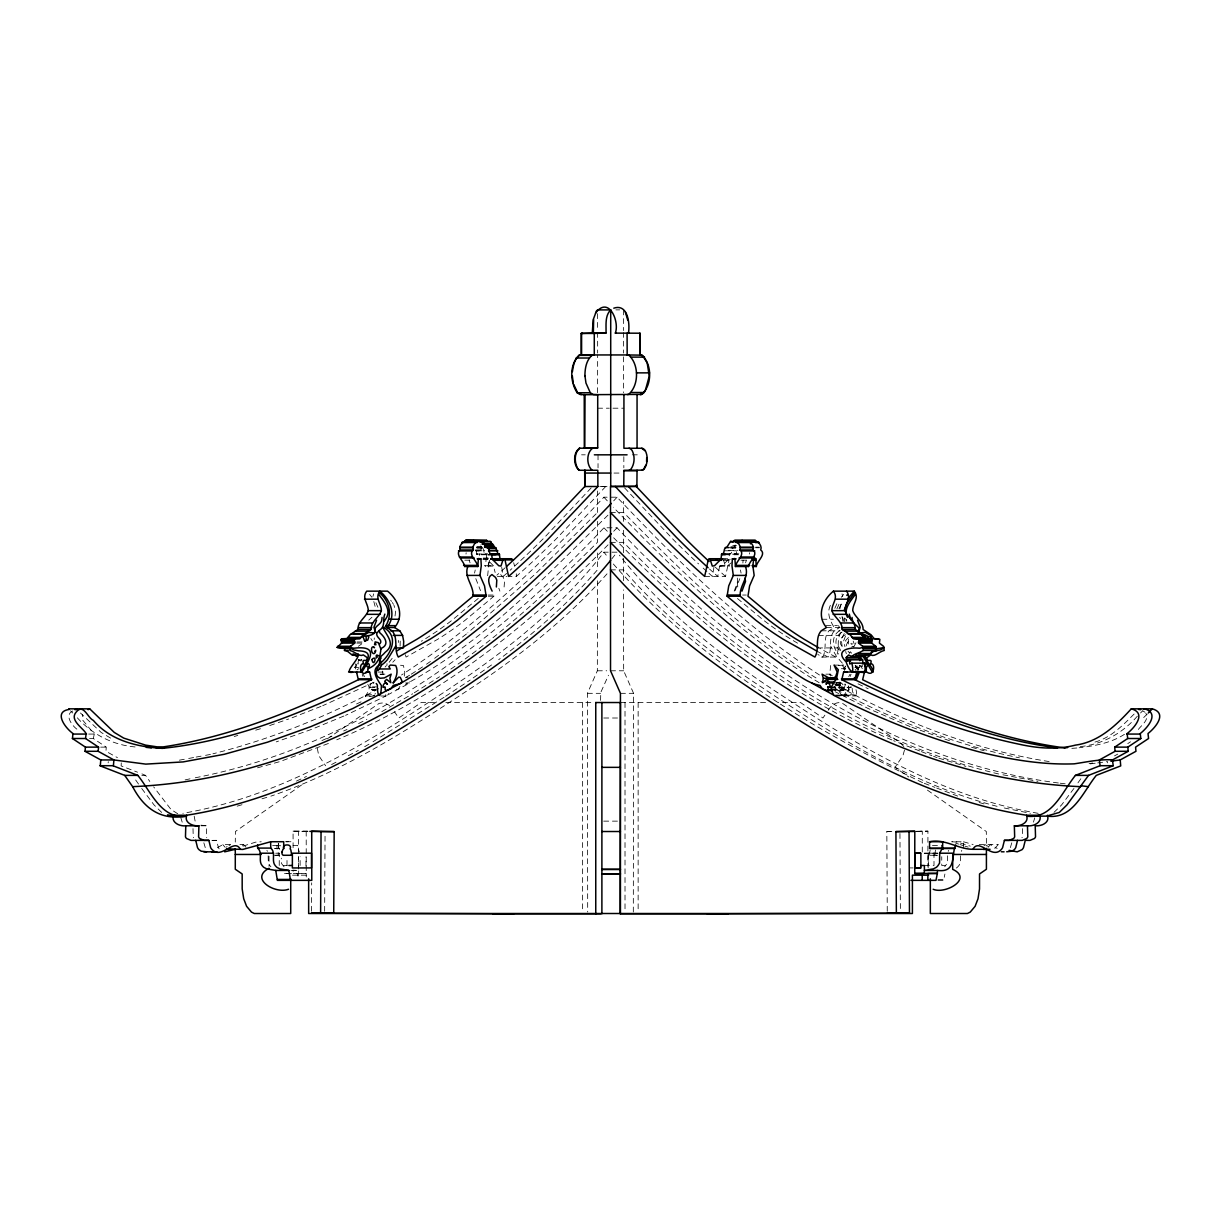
<?xml version="1.0" encoding="UTF-8"?>
<svg xmlns="http://www.w3.org/2000/svg" width="1221" height="1221" viewBox="0 0 1221 1221"><rect width="100%" height="100%" fill="white"/><g stroke="black" fill="none" stroke-linecap="round" stroke-linejoin="round"><path stroke-width="0.75" stroke-dasharray="5 3.75" d="M278.327 843.39L278.327 848.397L274.71 848.397M298.382 867.917L298.382 856.867M305.967 866.071L305.967 856.867M597.603 392.674L597.649 354.945M597.42 580.784L597.344 670.787L587.423 693.33L587.683 912.026M597.42 552.96L597.42 569.871C568.192 603.571 534.386 633.073 498.672 659.691M597.42 521.382L597.42 542.353C549.282 590.201 499.374 636.965 442.674 674.633M623.58 530.28L623.58 556.486M633.317 912.026L633.577 693.33L623.656 670.787L623.58 589.865M89.56 738.507L93.315 738.507L106.288 747.13L105.922 751.297L117.445 757.646M279.243 865.491L279.273 853.22M286.996 865.491L287.011 858.485M300.122 865.491L300.122 856.73M853.189 641.132L854.166 643.772M922.267 851.968L922.298 831.15L916.712 831.272L927.929 831.15L927.884 866.132M180.876 817.795L182.188 822.145M749.618 554.044L749.465 552.747M311.523 911.278L311.676 882.829M324.649 911.278L325.061 833.516M947.481 855.799L947.313 863.094L944.718 866.757M960.591 855.799L960.423 863.094L958.867 865.613A51.862 36.676 90 0 1 957.356 867.261L956.119 868.223M504.105 586.98L504.594 580.372L503.266 577.396L500.732 574.664L497.847 575.946M704.654 576.419L725.518 576.419L729.105 559.89L723.488 559.89M963.354 848.091L963.522 841.773L951.846 841.773M355.952 664.041L355.189 671.687M481.15 546.214L481.135 549.954L479.304 550.93L479.502 555.418M375.87 689.941L372.909 690.613C370.375 689.514 374.221 685.408 369.948 687.408C369.475 685.103 371.764 681.043 374.16 684.218L372.954 682.234M386.996 665.277L386.996 663.598M317.323 748.32L318.727 755.57L325.625 765.796M742.887 563.018L743.085 560.18M405.387 654.731L406.059 657.066L437.729 639.27A501.8 354.823 90 0 0 465.048 620.329L493.91 596.23L493.788 593.589M398.351 642.505L398.397 640.43M858.455 670.07L858.531 669.459A5.205 3.678 -90 0 1 858.684 668.833L854.456 666.468M476.541 550.503L476.404 554.136L487.652 554.136M904.486 750.03L902.975 755.57L895.039 767.353L908.79 777.014M373.947 695.405A21.062 14.896 -90 0 1 373.565 695.604L372.924 695.924M380.769 696.001L386.385 696.001L388.476 693.299M108.15 762.881L108.318 761.69M121.276 762.881L121.138 765.903L137.53 772.206M839.85 608.943L841.818 601.541M358.806 659.508L358.76 660.759M404.258 676.129L404.792 672.298L403.464 665.506L398.122 665.048M194.185 816.177L195.314 822.145M938.003 880.356L943.619 880.356L944.901 874.038M193.01 828.616L193.223 836.828A4.899 3.465 -90 0 0 193.666 837.713M845.268 666.59L843.864 668.971L844.81 669.032M841.147 632.341C835.79 639.636 840.491 649.343 835.805 657.066L818.696 657.066M200.916 825.167L206.654 825.793L206.334 836.828A4.899 3.465 -90 0 0 206.776 837.713M1011.782 842.811L1010.378 847.572A9.096 6.441 -90 0 1 1009.584 848.839M474.557 573.107L475.213 569.993M851.617 647.191L852.502 646.245L853.861 646.962M93.315 738.507L94.292 734.065L82.692 720.131L82.326 714.407M400.106 646.123L400.305 637.835M466.163 552.747L466.01 554.044M713.919 567.338L712.392 576.419A1203.128 850.747 90 0 1 708.226 572.71M719.612 566.071L717.765 576.419A1204.562 851.754 90 0 1 709.493 569.001M853.632 647.176L856.242 642.292M848.473 639.163L848.03 642.841L849.434 645.695M849.77 653.082L850.243 651.709L851.663 653.204M372.939 596.459L373.626 593.879M600.564 700.427L600.808 692.338L608.47 675.259M735.118 590.659L739.819 578.647M838.964 608.623L842.597 601.388M830.372 605.326C826.51 613.079 830.173 621.016 834.218 627.502L828.952 630.799C822.405 638.324 827.472 648.794 822.695 657.066L817.811 654.471M834.859 608.333L837.347 602.731M489.713 560.302L487.835 566.086L485.653 565.75L493.147 565.75M745.573 562.82L746.443 560.027M734.538 554.746L734.828 553.83C738.827 555.57 734.493 550.549 737.453 550.381M374.206 639.453L374.298 637.942M842.856 621.291L842.002 616.636M836.919 608.836L840.231 601.587M361.691 659.248L360.989 660.988L358.653 659.981M387.408 695.07L407.646 684.157L409.966 681.547M851.052 674.221L850.304 676.403M850.991 686.461L851.052 687.408L831.348 686.858M846.184 645.955C848.58 635.973 855.082 646.947 850.793 643.681M734.218 591.132L737.759 581.532L737.286 578.067M395.039 616.025L395.65 611.095L393.956 605.234M830.662 665.506L829.685 674.847M848.595 685.851L847.832 695.802M842.841 695.634C838.827 694.688 837.713 686.004 841.177 682.753M852.182 688.278C852.075 696.062 858.592 698.03 855.768 688.797M948.229 851.327L948.702 850.381M961.354 851.327L961.812 850.381M845.695 684.111C843.452 687.606 844.459 692.566 847.176 695.482C901.708 723.183 959.294 745.833 1019.428 757.814M848.763 676.678L849.938 674.328M838.934 684.248L840.292 682.234M374.832 694.276L375.366 693.299M930.143 849.999L929.517 853.8A11.157 7.891 -90 0 0 929.853 855.28L937.346 855.28L936.248 855.265M935.515 849.999L934.889 853.8A11.157 7.891 -90 0 0 935.225 855.28L937.53 855.265M1033.439 822.145L1034.752 817.795M399.939 686.37L398.473 688.934L393.773 690.613M735.179 544.948L734.538 547.298L733.149 547.603C731.043 549.938 732.631 554.334 729.456 553.83L728.678 559.264L722.237 565.75L720.039 566.086M824.892 715.155L822.939 718.009L800.533 702.533L777.777 702.533M828.235 710.271C831.058 704.96 838.4 699.877 844.001 704.319L900.839 743.223L903.967 746.733M1080.829 778.769L1077.09 784.065M1073.961 788.43L1061.598 804.929L1053.937 812.438M389.133 662.27L394.139 655.769M611.752 558.943L617.093 552.182L603.968 552.182C558.363 611.049 498.397 657.02 436.324 697.298C358.791 748.839 275.9 797.405 182.86 813.323M845.436 636.217L843.421 641.483L844.978 646.642M841.3 597.252L843.65 594.398M1138.338 729.456C1141.62 725.015 1149.678 719.673 1145.817 713.171M844.276 633.562L841.254 639.071L842.261 647.618M984.004 845.832L985.072 844.627L989.376 847.099M988.094 847.298L990.445 844.627L997.16 848.442M994.779 848.503L998.183 844.627L999.77 845.573M607.02 573.855C570.848 614.682 528.113 649.221 483.272 680.051C416.056 724.755 347.756 769.779 270.864 796.153M230.311 844.627L222.817 844.627L216.102 848.442M246.016 847.298L243.681 844.627L241.209 846.077M395.1 659.752L392.78 662.209M385.088 667.017L386.294 665.704M819.474 674.999C743.955 625.885 678.708 562.515 617.063 497.191L603.937 497.191C542.292 562.515 477.045 625.885 401.526 674.999M613.705 500.854L617.063 497.191M591.178 487.896L544.81 537.133A1204.562 851.754 -90 0 1 519.734 561.416M1140.551 712.988L1142.658 710.775M1058.332 782.982C883.943 760.408 734.828 652.899 617.063 527.793L603.937 527.793C492.674 645.726 354.914 747.649 192.506 778.296M613.705 531.272L617.063 527.793M596.138 513.812L534.661 574.603L467.841 632.844M607.951 515.17C545.604 576.724 482.997 642.429 405.326 684.401M842.078 632.035C835.256 635.851 833.729 644.505 839.392 650.121M845.512 634.783C840.552 636.675 837.85 644.032 843.284 647.084M1134.126 714.041C1122.496 725.595 1110.652 738.003 1094.214 742.261M1147.252 714.041L1141.849 719.337M608.058 544.825C529.67 624.648 440.72 696.291 336.752 739.804M605.753 486.477L557.921 537.133A1204.562 851.754 90 0 1 516.346 576.419L508.852 576.419M1137.392 716.147C1122.648 733.134 1102.487 744.551 1079.883 746.642M848.58 686.797L849.251 689.834L848.091 690.613L834.721 690.613M357.02 669.917L358.669 668.711M848.473 637.454L845.619 640.491L846.412 643.772M368.773 620.146L371.947 617.261M839.56 630.769C831.028 635.775 832.112 647.817 838.629 654.029M478.25 598.443L451.923 620.329A501.8 354.823 -90 0 1 424.603 639.27L421.352 641.223M731.364 562.744L727.609 565.75L725.411 566.086L723.549 560.302M466.422 634.02L431.807 660.485M358.348 646.291L361.584 644.032M473.168 677.914L494.337 662.988M301.572 784.996L235.409 831.516L235.287 842.093M426.495 664.209L430.418 661.492M327.152 738.919L379.197 703.342L384.279 702.777L389.606 705.54M1127.777 743.604L1130.493 741.803M445.604 696.275L470.146 680.051M418.376 669.642L423.87 666.01M444.062 697.283L371.001 742.979M414.285 692.78L439.529 676.77M839.086 684.218C841.513 681.028 843.742 685.134 843.314 687.408C839.086 685.378 842.872 689.575 840.338 690.613L835.637 688.934L834.187 686.37M411.233 674.175L417.002 670.543M405.296 677.808L409.798 675.091M1124.449 734.325C1111.003 743.009 1094.779 745.878 1079.135 747.756M364.667 746.687L369.429 743.91M72.741 710.973C63.919 715.063 72.39 726.129 77.289 729.456M381.807 711.645L394.81 704.12M396.443 703.189L412.713 693.787M226.251 847.099L227.137 846.611M228.983 845.573L230.464 844.734M1114.483 755.891L1117.734 754.12M385.714 694.642L386.157 695.878L345.589 715.338M331.578 764.544L338.278 761.004M348.306 755.707L358.333 750.396M834.966 690.613L836.141 689.834L835.347 686.858L837.988 687.27L836.37 683.302M358.608 723.549L366.895 719.291M378.693 688.69C326.266 716.864 270.711 739.331 212.927 753.8M374.145 682.188L322.695 705.723M356.547 703.983L361.706 701.541M296.428 781.089L306.471 776.464M321.962 740.537L331.975 736.126M343.666 730.967L347.008 729.486M328.388 743.482L279.884 761.599L256.486 768.101M343.864 716.04L311.279 729.486L276.236 741.88M292.063 717.78L321.001 706.394M838.4 665.506L843.742 665.048M269.688 725.564L276.572 723.168M278.296 722.573L288.614 718.986M476.404 554.136L487.79 553.83M242.979 846.138L255.616 842.154L261.218 841.773M237.179 806.15L242.491 804.578M261.996 798.793L269.093 796.687M234.234 736.492L237.82 735.439M255.708 730.143L261.08 728.555M185.119 779.898L190.659 778.693M179.35 760.179L186.828 758.806M188.69 758.455L194.307 757.417M196.169 757.066L203.648 755.677M205.525 755.341L211.126 754.303M1089.086 763.568L1092.688 763.018M1090.216 763.873L1095.832 763.14M1097.71 762.896L1107.081 761.675M219.154 848.839A9.096 6.441 -90 0 1 218.376 847.572L216.59 840.353L211.889 840.384M841.361 668.711L845.405 668.681M1071.84 748.366L1077.426 747.954M916.605 831.425L927.929 831.15M887.255 911.278L886.828 831.608L894.276 831.455M599.786 486.492L607.783 486.477L598.962 486.462M929.853 855.28L934.95 855.265M285.912 841.742L291.453 841.727L285.836 841.727M615.903 309.875L619.658 309.875M597.603 408.196L609.279 408.196M612.973 408.196L623.839 408.196M581.578 454.823L585.241 454.823M632.28 454.823L639.865 454.823M613.98 473.061L621.626 473.061M610.454 512.469L623.58 512.469C683.531 573.519 745.619 634.355 818.696 679.624M610.454 542.353L623.58 542.353C726.663 649.313 852.701 739.499 999.221 774.114M732.768 545.39L736.507 545.39M476.77 546.84L484.508 546.84M730.86 546.84L736.492 546.84M476.907 547.161L480.647 547.161M755.601 547.161L759.34 547.161M477.09 547.298L484.584 547.298M730.54 547.298L738.049 547.298M476.602 547.603L484.096 547.603M731.028 547.603L736.904 547.603M755.662 547.756L759.416 547.756M476.938 548.198L484.432 548.198M730.692 548.198L736.568 548.198M475.518 549.954L481.135 549.954M475.305 550.335L484.676 550.335M728.571 550.335L737.942 550.335M476.984 550.793L484.493 550.793M725.015 550.793L736.507 550.793M475.564 550.93L479.304 550.93M725.457 553.83L738.827 553.83M723.732 554.136L738.964 554.136M486.202 554.746L478.708 554.746L477.579 553.815M725.167 554.746L738.537 554.746M483.363 558.028L488.018 558.104L489.026 561.523L487.698 575.412L483.959 575.412M483.028 558.867L488.644 558.867M722.695 558.73L730.189 558.73M482.951 559.264L490.705 559.264M720.924 559.264L730.295 559.264M464.789 560.18L472.298 560.18M740.964 560.18L748.702 560.18M723.794 560.302L729.425 560.302M720.1 565.75L729.731 565.75M487.835 566.086L493.467 566.086L495.146 572.496M719.795 566.086L729.41 566.086M610.454 569.871L623.58 569.871C660.5 612.408 704.532 648.229 750.854 680.051C828.555 731.99 908.76 784.126 1000.487 807.203M497.359 576.419L506.974 576.419M488.064 595.039L493.681 595.039M742.566 595.039L746.306 595.039M488.278 596.23L493.91 596.23M821.886 619.245L833.378 619.245M825.976 625.64L837.484 625.64M826.464 627.502L839.834 627.502M821.214 630.799L840.201 630.799M818.406 635.393L839.27 635.393M372.359 640.964L370.848 638.507M357.036 641.971L362.652 641.971M356.837 643.101L362.454 643.101M817.582 647.924L838.445 647.924M358.165 659.813L361.904 659.813M834.08 665.109L843.452 665.109M354.914 667.368L358.653 667.368M854.837 667.368L862.347 667.368M597.344 670.787L606.715 670.787M610.531 670.787L623.656 670.787M378.22 672.069L383.837 672.069L384.172 674.328L380.433 674.328M379.945 674.16L387.439 674.16M825.808 674.16L833.561 674.16M835.79 682.707L843.284 682.707M405.754 682.921L409.508 682.921M835.607 682.997L843.36 682.997M835.347 684.218L844.963 684.218M835.21 685.378L840.826 685.378L843.39 688.934L848.091 690.613M372.527 686.858L376.282 686.858M369.887 687.27L375.564 687.408M830.188 687.408L851.113 687.27M830.265 688.934L843.39 688.934M371.749 689.667L375.503 689.667M832.127 689.667L849.251 689.667M371.749 689.834L375.488 689.834M832.142 689.834L849.251 689.834M587.423 693.33L600.549 693.33M620.451 693.33L633.577 693.33M366.743 694.764L374.237 694.764M841.132 694.764L854.257 694.764M835.469 695.07L846.718 695.07L834.492 688.659M374.42 695.634C354.99 700.076 374.481 692.505 367.567 684.111M836.461 695.741L855.952 695.634M365.171 695.924L374.542 695.924M834.843 695.878L855.829 695.924M434.447 702.533L421.169 702.533L398.763 718.009L394.505 711.782M445.833 702.533L593.879 702.533M620.573 702.533L768.299 702.533M603.739 718.009L618.589 718.009M88.675 734.065L94.292 734.065M100.671 747.13L106.288 747.13M141.819 775.381L145.574 775.381L149.817 781.471M603.678 821.138L618.589 821.138M201.038 825.793L206.654 825.793M293.101 847.725L293.071 831.15L307.967 831.15M886.828 831.608L894.321 831.608M212.851 840.353L216.59 840.353M239.927 844.627L243.681 844.627M979.196 844.627L998.183 844.627M272.634 845.558L280.693 845.527M293.025 845.527L297.71 845.527L297.863 848.885A11.966 8.471 90 0 1 298.611 849.999L299.359 851.876M932.462 845.527L940.414 845.527M276.831 845.527L280.693 845.771M275.03 848.366L278.785 848.366L279.533 849.434M274.496 848.564L280.128 848.564M275.687 853.204L279.441 853.204M937.987 853.22L922.45 853.22L937.652 853.22M274.343 855.265L279.975 855.265M283.47 865.491L287.225 865.491M924.404 865.491L934.004 865.491L933.989 853.22M945.268 865.491L941.757 865.491L941.742 856.73M909.386 867.917L913.14 867.917M290.98 870.436L296.611 870.436L297.741 875.93M292.506 875.167L308.654 875.167M937.987 879.441L943.604 879.441M951.907 841.757L957.63 842.154L970.268 846.138M275.717 855.265L278.037 855.28A11.157 7.891 90 0 0 278.357 853.8L277.747 849.999A11.966 8.471 -90 0 0 276.999 848.885L276.938 845.771M296.749 873.427L306.257 873.503L283.638 873.427L293.132 873.503L293.132 869.825M933.699 853.22L928.143 853.174L928.143 867.917M307.951 831.348L298.596 831.15L298.657 869.001M293.071 831.15L308.18 831.516M406.395 677.167L407.997 677.273M488.018 558.104L486.141 558.546L485.561 566.513L484.432 565.399M296.611 870.436L294.429 870.161M1060.21 783.21L1067.719 784.126M862.209 666.468L859.401 665.628M135.088 746.947C111.92 744.902 90.934 733.699 75.855 716.147M1049.129 761.568C973.335 749.663 900.701 721.245 834.035 683.76M1002.914 774.801L1017.658 777.563M1019.489 777.899L1037.926 781.364M963.522 841.773L973.152 844.566M1038.14 813.323C945.1 797.405 862.209 748.839 784.676 697.298C723.671 657.676 664.667 612.652 619.383 555.158M1004.227 807.966L1030.387 813.323M840.826 685.378L835.561 684.157M971.58 747.252L984.172 750.778M979.166 802.472L986.247 804.578M938.873 758.195L965.903 766.376M964.895 846.138L968.177 847.13M841.04 682.936L839.209 682.051M960.042 844.566L963.277 845.619M955.677 843.162L958.592 844.093M911.873 727.243L951.861 741.59M924.328 783.317L934.92 787.377M936.69 788.049L957.875 796.153M919.611 750.946L893.574 740.704M921.351 751.617L931.837 755.646M933.577 756.318L937.072 757.646M141.926 773.9L145.574 775.381M357.494 663.72L358.226 663.995L358.18 661.233M910.133 726.617L868.085 708.47L835.164 691.727M891.895 739.941C784.782 694.688 693.589 620.039 613.186 537.286M922.557 782.646C808.577 727.304 696.26 659.142 612.24 562.728M177.717 813.781L170.925 809.37L153.663 786.889M858.012 683.836L868.192 688.751M835.805 657.066L819.917 648.488M816.666 651.022L828.067 657.066C832.829 648.794 827.777 638.324 834.325 630.799L839.59 627.502L837.057 623.031M1142.887 710.973L1144.932 712.209M797.542 643.177L791.025 639.27A501.8 354.823 -90 0 1 763.705 620.329L737.377 598.443M819.154 682.676C741.498 636.034 676.037 571.932 613.278 507.234M110.607 738.11L101.16 732.432L80.449 712.988M832.31 675.808L829.822 674.16L830.646 676.388M927.426 790.124L986.309 831.516L986.415 847.115M862.331 668.711L860.607 665.811M161.691 812.438L154.044 804.929L141.667 788.43M493.391 565.75L486.95 559.264L486.172 553.83C483.012 554.334 484.6 549.938 482.478 547.603L481.089 547.298L480.448 544.948M844.734 618.223L846.855 620.146M858.622 669.917L855.234 665.811M842.353 663.156L836.492 656.425L830.692 646.153M855.158 665.277L859.233 669.78M603.937 527.793L607.295 531.272M70.589 710.775L72.695 712.988M278.785 848.366L278.342 841.773M284.035 866.757L281.593 863.583L281.303 858.18M603.937 497.191L607.295 500.854M624.557 487.881L674.068 540.384A1203.128 850.747 90 0 0 698.565 563.904M222.817 844.627L225.152 847.298M845.634 669.23L841.834 665.109L844.642 670.451M848.061 651.281L848.977 652.319A64.057 45.284 -90 0 0 849.785 653.22M369.597 594.398L371.947 597.252M603.968 552.182L606.272 555.158M390.674 600.198L391.529 601.388M855.173 669.383L856.013 670.558M138.538 784.065L134.798 778.769M392.323 602.518L393.483 604.319M861.873 665.002L862.56 666.04M375.9 602.731L378.388 608.333M857.753 670.451L854.868 665.277M839.727 617.338L840.43 618.574M844.123 621.764L842.169 616.101M840.72 650.518L838.445 646.153M846.046 619.856L846.825 621.336M363.309 674.328L364.499 676.678M475.808 578.647L480.509 590.659M266.926 850.381L267.399 851.327M373.809 601.541L375.778 608.943M498.824 588.247L499.893 591.132M362.942 676.403L362.21 674.221M846.336 653.708L845.985 652.655A7.937 5.617 -90 0 1 845.741 651.434M469.185 560.027L470.054 562.82M383.073 674.221L382.326 671.077M844.917 621.397L844.52 619.52A14.331 10.134 -90 0 1 844.352 617.963M842.002 593.879L842.688 596.459M501.709 567.338L503.235 576.419A1204.562 851.754 -90 0 0 508.76 571.489M513.69 562.728L514.514 566.071M845.161 665.994L845.39 667.063M740.43 569.993L741.086 573.107M203.846 842.811L205.25 847.572A9.096 6.441 -90 0 0 206.792 849.709M1022.618 828.616L1022.404 836.828A4.899 3.465 -90 0 1 1021.962 837.713M1107.31 761.69L1107.478 762.881M516.285 573.809L516.346 576.419M737.759 586.98L737.331 580.189A17.659 12.485 90 0 1 738.018 578.54M268.147 855.799L268.33 863.094L269.872 865.613A51.862 36.676 90 0 0 270.909 866.757M899.953 833.516L900.381 911.278M928.616 853.22L928.632 865.491M623.58 521.382L623.58 501.327M623.58 558.256L623.58 580.784M597.603 313.66L597.618 330.555M597.634 332.433L597.649 353.067M597.42 512.469L597.42 491.01M306.196 831.15L306.227 855.082M306.227 856.928L306.257 876.922M298.657 870.894L298.672 878.464M638.14 702.533L638.14 911.934M625.015 702.533L625.015 911.934M623.839 456.685L623.839 467.857M623.397 309.875L623.397 330.54M623.397 332.417L623.397 353.067M623.397 356.837L623.397 392.674M598.031 454.823L598.031 467.857M582.631 702.533L582.631 911.934M269.017 856.303L269.017 866.345M725.518 576.419A1203.128 850.747 90 0 1 713.064 565.17M505.173 567.704A1203.128 850.747 -90 0 1 496.871 575.183M706.852 571.459A1203.128 850.747 90 0 1 701.327 566.437M354.258 667.063A1.832 1.297 90 0 0 355.86 666.88A1.832 1.297 -90 0 0 355.693 663.873M518.345 562.713A1204.562 851.754 -90 0 1 510.134 570.238M859.584 665.384A1.923 1.358 -90 0 1 858.302 667.383A1.923 1.358 -90 0 1 856.883 665.567"/><path stroke-width="1.5" d="M283.699 848.397L283.699 841.727L270.772 841.727M728.159 913.827L620.192 913.827L620.451 693.33L610.531 670.787L610.5 486.477L628.372 486.477L676.19 537.133A1204.562 851.754 90 0 0 708.119 567.75M69.353 709.432C53.052 711.507 65.079 727.914 72.985 733.531L72.436 738.507L85.424 747.13L85.043 751.297L100.794 759.95L113.919 759.95L145.772 764.117L183.119 761.919L224.237 754.303L267.399 742.215L310.867 726.617L352.915 708.47L401.846 682.676C480.952 635.042 547.588 569.596 611.309 503.403M72.436 738.507L85.562 738.507L98.55 747.13L98.168 751.297L113.919 759.95L113.385 765.903L137.82 775.381C151.053 791.681 161.096 819.398 186.431 816.177L186.645 815.246C283.15 800.182 369.383 750.839 449.45 697.298C508.73 658.867 565.872 615.247 610.744 560.21M292.368 865.491L292.384 853.22L311.492 853.174L311.492 867.917L292.384 867.963L292.368 865.491L288.843 865.491M584.676 470.268L584.767 486.507L533.806 540.384A1203.128 850.747 -90 0 1 506.562 566.437M623.931 394.551L623.931 448.26L642.109 448.26A8.425 5.968 -90 0 1 643.635 448.946A7.86 5.556 90 0 1 645.299 450.641C648.092 456.272 647.847 463.69 644.23 468.91A8.028 5.678 -90 0 1 642.658 470.131L623.916 470.268L623.763 486.385L610.714 486.492L610.714 309.905L597.603 309.905L596.459 310.958L593.208 319.673L592.277 333.211M637.057 394.551L637.057 448.26M955.692 844.932C950.93 855.417 956.898 872.908 937.514 870.436L937.362 873.427L914.743 873.503L914.804 831.15L895.924 831.608L896.367 913.171M922.221 880.356L922.221 874.679M927.853 880.356L927.868 873.503L937.362 873.427L935.973 880.356L910.973 880.356M349.496 648.626L340.705 648.229A127.518 90.171 90 0 1 337.21 647.435L341.59 643.101L341.147 639.361L360.027 638.537L363.125 634.767L371.001 629.502C370.894 621.321 378.953 617.658 381.379 610.653C381.44 603.479 374.557 598.183 379.823 591.147C390.781 600.015 396.825 615.949 386.782 627.502L392.048 630.799C398.595 638.324 393.528 648.794 398.305 657.066L429.975 639.27A501.8 354.823 90 0 0 457.295 620.329L486.156 596.23L484.539 585.912L479.96 575.412L481.272 565.766L480.891 558.867L478.388 558.546L477.808 566.513L464.697 566.513C464.285 561.263 454.38 554.41 460.271 549.954L473.397 549.954C471.413 545.268 477.503 539.621 479.746 541.727A3.541 2.503 -90 0 0 481.181 542.093C484.371 540.934 485.058 546.657 487.851 547.603C489.957 549.938 488.369 554.334 491.544 553.83L492.322 559.264L498.763 565.75L500.961 566.086L502.823 560.302L503.937 558.73L505.006 559.89L508.608 576.419A1203.128 850.747 -90 0 0 546.932 540.384L597.878 486.507L597.802 470.268L579.044 470.268C573.244 465.46 572.893 451.831 579.868 448.26M85.562 738.507L86.111 733.531C82.799 727.747 69.383 720.237 76.068 712.209C83.486 702.96 87.378 717.658 93.361 720.405C110.348 740.491 137.073 746.947 162.271 748.366C235.897 740.888 305.387 711.568 371.489 679.731L369.627 672.099L367.979 671.55C359.172 678.754 358.73 661.996 363.599 663.995C360.867 656.715 368.391 663.842 367.033 657.524L363.354 654.914C359.142 657.157 355.433 651.724 349.862 650.457L350.595 646.291L354.701 643.101L354.273 639.361L355.464 638.751M320.619 913.171L321.047 831.608L309.829 831.379M257.57 844.932L257.646 848.091C263.126 852.746 257.936 860.668 262.133 865.613A51.862 36.676 -90 0 0 263.644 867.261L266.666 868.848L275.748 870.436L277.381 880.356L311.782 880.356L311.721 831.15L334.172 831.608L333.73 913.171L311.523 913.171L513.72 913.827M489.774 554.136C500.564 555.967 497.68 552.411 495.589 547.603L494.2 547.298L490.415 541.391L469.551 541.391M752.548 566.513L756.303 566.513C756.715 561.263 766.62 554.41 760.729 549.954C762.713 545.268 756.608 539.621 754.38 541.727A3.541 2.503 -90 0 1 752.945 542.093L730.585 541.391L726.8 547.298L725.411 547.603C723.29 549.938 724.877 554.334 721.718 553.83L720.924 559.264L714.483 565.75L712.301 566.086L710.424 560.302L709.325 558.73L708.241 559.89L704.654 576.419A1204.562 851.754 -90 0 1 663.079 537.133L615.247 486.477M920.878 865.491L920.863 867.963L915.033 867.917L915.033 853.174L920.863 853.22L920.878 865.491L924.404 865.491L924.389 870.436L924.251 873.427L914.743 873.503M875.228 647.634A127.518 90.171 -90 0 0 876.052 647.435L862.926 647.435A127.518 90.171 -90 0 1 859.416 648.229C849.77 647.13 833.989 649.877 846.199 661.996C848.336 669.276 855.204 678.479 851.892 663.14L865.002 663.14L865.811 671.687L843.619 672.099L841.757 679.731C898.259 707.692 957.432 731.211 1019.26 744.245C1037.789 748.336 1056.821 749.953 1075.365 745.131C1098.778 742.017 1116.07 725.457 1131.287 708.836L1152.303 708.836C1167.856 713.247 1155.28 727.792 1148.015 733.531L1148.564 738.507L1135.576 747.13L1135.957 751.297L1120.206 759.95L1110.835 761.187M593.788 354.945L592.017 355.372C586.049 360.409 584.92 368.925 584.905 376.404M1064.865 747.893C993.848 738.507 926.632 710.851 862.637 679.731L864.483 672.099L866.132 671.55C874.495 678.555 875.701 662.286 870.527 663.995C873.259 656.715 865.735 663.842 867.093 657.524L870.771 654.914C874.984 657.157 878.693 651.724 884.263 650.457L883.516 646.291L879.41 643.101L879.853 639.361L874.083 638.537L871 634.767L863.125 629.502C863.216 621.321 855.173 617.658 852.731 610.653C852.685 603.479 859.553 598.183 854.303 591.147L833.439 591.147C822.466 600.015 816.422 615.949 826.464 627.502L821.214 630.799C814.651 638.324 819.718 648.794 814.941 657.066L783.272 639.27A501.8 354.823 90 0 1 755.952 620.329L727.09 596.23L728.723 585.912L733.302 575.412L731.974 565.766L732.356 558.867L734.859 558.546L735.439 566.513L748.549 566.513C748.961 561.263 758.867 554.41 752.975 549.954L739.865 549.954C741.834 545.268 735.744 539.621 733.516 541.727A3.541 2.503 -90 0 1 732.066 542.093L730.585 541.391M816.666 651.022L796.397 639.27A501.8 354.823 -90 0 1 769.077 620.329L740.216 596.23C739.117 585.393 750.198 576.694 745.1 565.766M850.64 660.988L846.641 660.607L846.229 657.524L848.595 655.005L851.8 656.516L864.911 656.516L867.551 653.784M862.774 663.995L862.835 659.813L849.724 659.813L849.663 663.995L851.892 663.14M859.767 660.607L859.34 657.524L860.347 656.013M358.196 653.937C360.241 658.607 341.987 674.16 352.594 672.283M496.367 586.98L496.794 580.189A17.659 12.485 90 0 0 495.512 577.396L491.956 574.572C485.714 578.021 490.018 586.66 492.139 591.132M226.496 848.809L242.842 849.434L270.589 841.773L270.772 848.091C276.236 852.746 271.062 860.668 275.244 865.613A51.862 36.676 90 0 0 276.77 867.261L279.792 868.848L288.858 870.436L290.491 880.356M646.581 461.523L646.718 457.57M473.397 549.954C467.49 554.41 477.411 561.263 477.808 566.513M342.353 638.751L346.917 638.537L350 634.767L357.875 629.502C357.784 621.321 365.827 617.658 368.269 610.653C368.315 603.479 361.447 598.183 366.697 591.147L387.561 591.147C398.534 600.015 404.578 615.949 394.536 627.502L399.786 630.799L402.594 635.393L403.693 641.468L403.418 647.924L395.925 647.924M387.439 684.248C385.973 681.272 382.631 682.554 386.645 679.41L390.827 682.707L389.881 678.235L391.178 674.16L384.356 677.914L380.174 678.265L377.61 676.678C373.321 670.451 381.639 665.476 379.258 658.699L381.044 657.86L380.25 659.401L381.211 665.994L378.113 670.558M818.421 647.649L804.135 639.27A501.8 354.823 -90 0 1 776.815 620.329L747.954 596.23L749.587 585.912L754.166 575.412L752.838 565.766L753.845 558.104L755.723 558.546L756.303 566.513M593.635 319.673L593.345 332.997L581.15 333.44L581.15 354.945L578.891 355.372C569.337 364.896 570.07 382.051 577.182 392.765L580.204 394.52L585.042 394.704L584.737 448.26M739.865 549.954C745.756 554.41 735.851 561.263 735.439 566.513M396.596 651.022L416.865 639.27A501.8 354.823 -90 0 0 444.185 620.329L473.046 596.23C474.13 585.393 463.064 576.694 468.162 565.766M837.85 679.41L826.602 679.41L822.42 682.707L823.366 678.235L822.069 674.16L828.891 677.914L833.073 678.265L835.637 676.678L837.163 672.069L834.08 665.109L838.354 669.78L836.614 678.159L831.425 686.889L831.669 690.933L833.928 695.405A21.062 14.896 -90 0 0 834.325 695.604C880.631 719.383 929.303 738.613 979.624 751.999C1010.561 759.569 1042.215 765.018 1074.175 763.842C1086.934 761.965 1099.678 759.096 1112.621 759.859L1128.204 751.297L1127.822 747.13L1140.811 738.507L1140.261 733.531C1147.526 727.792 1160.118 713.247 1144.55 708.836L1143.894 709.432M851.876 656.394C854.944 653.418 858.516 653.372 863.4 650.457L862.652 646.291L858.546 643.101L858.989 639.361L853.22 638.537L850.137 634.767L842.261 629.502C842.353 621.321 834.294 617.658 831.867 610.653C831.806 603.479 838.69 598.183 833.439 591.147M855.585 655.067L868.711 655.067L873.061 651.419L876.51 650.457L875.762 646.291L871.672 643.101L872.099 639.361L857.783 638.751M382.722 626.984C385.958 635.21 396.581 643.772 385.149 652.319A64.057 45.284 90 0 1 383.257 654.334L383.135 654.456A53.907 38.11 90 0 0 381.852 655.555L380.341 657.142M460.271 549.954C458.531 544.658 463.125 542.582 465.796 540.338L486.66 540.338L487.301 541.376M137.82 775.381L124.71 775.381L100.275 765.903L100.794 759.95M870.894 638.751L866.33 638.537L863.247 634.767L855.372 629.502C855.478 621.321 847.42 617.658 844.993 610.653C844.932 603.479 851.815 598.183 846.55 591.147M572.405 371.672C573.321 365.842 574.267 359.127 579.334 355.372M858.897 631.837L860.118 634.279M860.652 672.283L864.239 672.496L864.544 670.878M367.872 670.634L367.842 669.459A5.205 3.678 -90 0 0 367.689 668.833C375.106 665.964 379.441 660.759 380.387 652.655A7.937 5.617 -90 0 0 380.693 648.565L378.357 642.689L375.183 641.88L374.542 644.673L375.9 644.795L375.686 643.681M858.027 672.069L856.501 676.678L853.937 678.265M746.809 541.376C749.175 540.308 754.899 545.146 752.975 549.954M1057.111 747.893C986.095 738.507 918.894 710.851 854.883 679.731L856.745 672.099M156.135 747.893C227.152 738.507 294.368 710.851 358.364 679.731L356.517 672.099M208.852 840.353L204.136 840.384L199.679 838.506A4.899 3.465 -90 0 1 198.596 836.828L198.901 825.793L185.79 825.793L185.47 836.828A4.899 3.465 -90 0 0 186.569 838.506L191.025 840.384L208.852 840.353L210.623 847.572A9.096 6.441 90 0 0 212.164 849.709C221.81 859.691 234.234 837.514 240.308 849.297M849.282 614.117L850.854 619.749M836.232 679.471L836.477 678.235L823.366 678.235M1004.41 840.353L1009.111 840.384L1013.567 838.506A4.899 3.465 -90 0 0 1014.666 836.828L1014.346 825.793L1027.456 825.793L1027.777 836.828A4.899 3.465 -90 0 1 1026.693 838.506L1022.236 840.384L1004.41 840.353L1002.624 847.572A9.096 6.441 -90 0 1 1001.098 849.709C991.498 859.752 979.196 837.423 972.939 849.297C958.058 849.297 944.901 838.415 929.547 841.727L929.547 848.397L955.341 848.366L942.673 848.397L942.673 841.727L929.547 841.727M1017.52 840.353L1015.75 847.572A9.096 6.441 -90 0 1 1014.208 849.709L1011.995 851.205L1006.699 851.77M859.416 672.023L856.135 680.234M870.909 638.965L870.924 637.087M844.306 610.149L846.886 603.25L854.608 592.75M628.662 486.492L636.889 486.385L637.041 470.268M363.186 637.087L364.606 640.964A2.137 1.511 -90 0 0 365.079 640.918L365.628 640.643A2.656 1.877 -90 0 0 366.147 640.063L366.147 636.98M750.442 543.894L751.449 541.391M865.399 672.038L864.987 669.749M741.971 591.132L745.497 581.532L745.039 578.067M344.81 647.389L344.49 650.457C349.328 650.442 350.671 656.791 356.044 655.067M937.514 870.436L924.389 870.436L933.47 868.848L936.476 867.261A51.862 36.676 -90 0 0 938.003 865.628L939.56 863.094L939.697 853.204L942.215 848.366L929.547 848.397M376.556 620.237L373.916 627.304L374.847 630.387M375.213 631.837L374.969 632.157A3.694 2.61 -90 0 1 373.29 632.905L368.757 632.356L363.385 635.53A9.264 6.548 -90 0 0 362.606 636.202L362.301 636.523M741.437 541.376L742.093 540.338L743.085 541.3M860.378 634.416L858.073 632.554L859.126 628.052L853.51 622.802L852.258 619.52A14.331 10.134 90 0 1 852.075 617.399M872.328 672.237L862.988 656.104M873.076 672.206C873.152 665.842 863.064 660.424 865.918 653.708M645.787 465.216L643.849 468.849A8.013 5.662 -90 0 1 642.338 470.07L641.91 470.268M395.68 646.153L387.347 659.752A48.581 34.356 90 0 1 384.02 663.156L381.364 665.262M464.697 566.513L465.186 565.613M883.592 648.275L880.158 650.03A177.945 125.824 90 0 0 875.991 650.808L871.367 651.968M867.978 636.98L867.536 639.056M472.542 541.3L473.534 540.338L474.191 541.376M485.653 541.3L486.66 540.338M627.319 394.551L628.601 394.398C639.117 385.348 639.132 364.362 628.8 355.158L627.548 354.945M640.43 394.551L641.712 394.398C652.243 385.348 652.258 364.362 641.925 355.158L640.659 354.945M595.527 313.171C608.409 295.406 619.795 321.062 615.338 333.119L616.056 333.211M352.289 655.067C354.075 650.869 355.967 659.599 357.982 654.914M1112.438 759.966L1113.231 765.704L1100.106 765.704L1075.426 775.381C1062.194 791.681 1052.166 819.413 1026.815 816.177L1026.617 815.246C919.367 798.702 826.068 739.529 737.728 680.051C691.422 648.229 647.389 612.408 610.454 569.871M1113.231 765.704L1088.537 775.381L1066.956 804.929L1059.309 812.438L1046.473 816.132L1026.815 816.177C1028.677 823.137 1019.993 826.342 1014.346 825.793M1047.481 815.246L1047.679 816.177C1073.03 819.398 1083.058 791.681 1096.29 775.381L1120.725 765.903L1120.206 759.95M584.31 448.26L584.233 394.551M584.905 375.564L585.958 383.028L590.308 392.765L593.33 394.52L597.71 394.704L597.71 447.863L579.166 448.275M384.05 621.336L384.218 621.123A35.043 24.786 -90 0 0 385.943 618.574C391.453 610.729 384.523 602.09 379.853 595.848A24.344 17.216 -90 0 0 379.121 594.719M373.718 647.389C376.541 649.145 371.016 643.406 371.535 650.534A8.394 5.937 -90 0 0 372.023 652.167C375.061 657.463 376.816 646.901 374.923 651.419M381.181 662.53C391.422 653.464 398.84 636.858 384.493 627.96C392.613 616.559 390.537 602.121 379.517 592.75M859.279 630.387L860.195 627.304L857.554 620.237M393.07 682.936C396.321 677.93 398.595 671.321 395.711 665.506L390.384 665.048L388.843 666.59L390.262 668.971L380.097 668.986M847.878 598.687L854.303 591.147M379.945 643.772C383.409 639.575 375.396 637.576 376.877 633.012A130.571 92.323 90 0 0 379.441 630.295C385.912 626.205 382.356 619.719 384.844 614.117M1100.106 765.704L1099.327 759.966L1115.078 751.297L1114.712 747.13L1127.685 738.507L1127.151 733.531C1134.523 727.823 1147.007 713.049 1131.287 708.836M1138.521 709.432L1140.673 709.706M859.05 658.638L861.278 658.088L862.27 660.134M715.994 559.89L717.063 558.73M721.367 559.89L722.435 558.73M1148.305 712.988L1152.303 708.836M834.615 682.02L827.426 681.974L825.976 684.218C828.403 681.028 830.631 685.134 830.188 687.408C825.915 685.408 829.761 689.514 827.228 690.613L822.527 688.934L819.963 685.378C806.287 683.043 795.771 672.588 784.004 666.01C720.848 621.275 664.071 568.131 610.454 512.469M611.355 533.669C485.607 666.529 320.711 778.632 132.631 786.66L124.71 775.381M379.166 665.109C370.451 670.222 377.381 679.685 381.379 685.5C381.227 699.831 377.091 697.756 377.365 685.057A10.134 7.158 90 0 0 376.312 683.607L376.221 683.501M610.714 309.905C604.7 315.812 606.288 325.381 606.028 332.997L594.276 333.44L594.276 354.945M579.609 448.275C573.824 453.113 574.358 463.186 578.067 469.108M74.954 709.706L77.106 709.432M88.065 709.706L89.713 708.836L114.27 732.432L123.733 738.11L145.635 745.131L164.438 747.954M846.901 660.988L849.724 659.813M235.104 849.358L224.679 851.831M613.781 308.18C628.021 303.403 630.021 323.702 628.464 333.119L629.181 333.211M629.166 470.268L629.548 470.131A8.028 5.678 -90 0 0 631.104 468.91C634.722 463.69 634.981 456.272 632.173 450.641A7.86 5.556 -90 0 0 630.524 448.946A8.425 5.968 -90 0 0 628.998 448.26M863.506 663.72L865.002 663.14M640.155 394.551L642.872 393.559L645.253 390.751L649.16 376.465A22.695 16.041 -90 0 0 649.145 375.366L647.176 362.927L642.933 355.937L640.201 354.945L640.216 333.211L615.338 333.119M497.268 554.136L499.282 553.83L500.076 559.264L490.705 559.264M393.269 682.829L398.641 677.167L400.244 677.273L402.213 681.547L400.076 683.76L393.299 685.378L390.735 688.934L386.034 690.613C383.501 689.529 387.378 685.424 383.058 687.408C382.631 685.134 384.859 681.028 387.271 684.218M884.096 647.344L883.79 647.435A127.518 90.171 -90 0 1 880.28 648.229L875.381 648.9M582.493 333.211L581.593 333.44L581.593 354.945M862.774 636.721L864.071 636.523M871.809 636.523C867.704 638.369 865.491 632.875 861.37 634.828M1064.315 747.954L1067.703 747.542M592.551 448.26C586.278 452.793 586.324 465.293 592.17 470.268M983.531 849.434L986.064 849.297L972.939 849.297M288.538 889.254C275.137 894.413 249.099 878.662 269.017 868.284M895.924 831.608L914.712 831.47M195.726 840.353L197.497 847.572A9.096 6.441 90 0 0 199.038 849.709L201.251 851.205L206.547 851.77M211.554 851.831L214.301 851.77M707.28 913.827L909.477 913.171L909.05 831.608M1027.456 825.793C1033.561 826.556 1042.413 822.481 1039.727 815.246L1026.617 815.246M592.902 332.997L606.028 332.997M581.15 333.44L594.703 333.44M580.677 354.945L626.892 354.945M641.925 355.158L627.167 354.945L627.09 333.211M578.891 355.372L592.017 355.372M631.471 357.112L644.581 357.112M576.083 358.012L589.209 358.012M636.477 372.863L649.587 372.863M631.303 392.506L644.429 392.506M577.182 392.765L590.308 392.765M641.712 394.398L584.6 394.704M584.6 447.863L597.71 447.863M594.352 454.823L627.09 454.823M623.763 470.818L636.889 470.818M584.767 473.061L610.668 473.061M623.763 486.385L636.889 486.385M584.767 486.507L597.878 486.507M734.34 540.338L755.204 540.338M465.247 540.537L486.111 540.537M734.889 540.537L755.753 540.537M465.796 540.338L487.057 540.781M733.943 540.781L754.807 540.781M481.471 541.666L490.827 541.666M747.283 541.666L754.38 541.727M462.179 542.246L475.747 542.216M737.515 542.216L751.068 542.246M754.624 542.216L758.821 542.246M461.904 542.582L477.243 542.506M736.019 542.506L751.358 542.582M755.356 542.582L759.096 542.582M482.066 543.894L491.422 543.894M482.402 544.154L492.78 544.108M484.493 545.39L493.864 545.39M484.508 546.84L493.879 546.84M459.783 547.161L472.909 547.161M740.353 547.161L753.464 547.161M484.829 547.298L494.2 547.298M459.707 547.756L472.832 547.756M486.217 547.603L495.589 547.603M725.411 547.603L729.151 547.603M740.414 547.756L753.54 547.756M488.431 548.198L495.924 548.198M488.675 550.335L496.169 550.335M488.492 550.793L497.863 550.793M458.44 550.93L471.565 550.93M741.696 550.93L754.807 550.93M489.911 553.83L499.282 553.83M721.718 553.83L725.457 553.83M488.079 554.746L499.572 554.746M721.428 554.746L725.167 554.746M459.386 557.02L472.512 557.02M740.735 557.02L753.861 557.02M461.08 557.966L474.206 557.966M739.056 557.966L752.167 557.966M751.983 558.546L755.723 558.546M477.152 558.867L480.891 558.867M490.811 558.73L511.675 558.73L512.759 559.89L505.265 559.89M709.325 558.73L722.695 558.73M732.356 558.867L736.11 558.867M752.457 560.18L756.211 560.18M493.452 560.302L502.823 560.302M710.424 560.302L721.672 560.302M463.568 565.399L476.694 565.399M736.568 565.399L749.679 565.399M752.06 565.613L755.814 565.613M466.834 575.412L479.96 575.412M733.302 575.412L746.413 575.412M472.817 595.039L485.927 595.039M727.319 595.039L740.43 595.039M473.046 596.23L486.156 596.23M727.09 596.23L740.216 596.23M364.469 599.175L377.594 599.175M835.668 599.175L848.778 599.175M368.269 610.653L381.379 610.653M831.867 610.653L844.993 610.653M367.017 614.331L380.128 614.331M833.119 614.331L846.245 614.331M389.743 619.245L399.114 619.245M359.34 622.969L372.451 622.969M840.796 622.969L853.922 622.969M385.653 625.64L395.024 625.64M387.042 627.502L394.536 627.502M358.715 627.655L371.825 627.655M841.422 627.655L854.532 627.655M357.875 629.502L371.001 629.502M842.261 629.502L855.372 629.502M390.43 630.799L399.786 630.799M355.25 631.135L368.376 631.135M844.871 631.135L857.997 631.135M352.777 633.623L365.888 633.623M847.359 633.623L860.484 633.623M351.282 633.852L364.407 633.852M848.854 633.852L861.965 633.852M393.223 635.393L402.594 635.393M348.367 637.393L361.477 637.393M851.77 637.393L864.895 637.393M346.917 638.537L360.027 638.537M853.22 638.537L866.33 638.537M873.03 638.751L878.647 638.751M341.147 639.361L354.273 639.361M858.989 639.361L872.099 639.361M341.147 640.598L354.258 640.598M858.989 640.598L872.115 640.598M341.788 641.971L354.899 641.971M858.348 641.971L871.473 641.971M341.59 643.101L354.701 643.101M858.546 643.101L871.672 643.101M337.484 646.291L350.595 646.291M862.652 646.291L875.762 646.291M337.057 647.389L350.32 647.435A127.518 90.171 -90 0 0 353.831 648.229C380.189 645.009 369.337 659.783 361.782 672.237M863.568 648.702L876.693 648.702M344.49 650.457L348.229 650.457M863.4 650.457L876.51 650.457M858.317 653.51L871.443 653.51M846.229 657.524L859.34 657.524M846.184 659.248L859.309 659.248M852.701 671.687L865.811 671.687M348.58 672.023L361.706 672.023M365.888 672.099L369.627 672.099M843.619 672.099L847.374 672.099M851.556 672.023L864.666 672.023M833.073 678.265L836.812 678.265M358.684 678.876L371.795 678.876M841.452 678.876L854.563 678.876M358.547 679.7L371.657 679.7M841.59 679.7L854.715 679.7M822.237 681.776L825.976 681.776M827.884 683.012L833.745 682.997M827.609 686.858L831.348 686.858M828.387 689.667L832.127 689.667M828.387 689.834L832.142 689.834M827.228 690.613L832.844 690.613M595.68 702.533L620.573 702.533M68.697 708.836L89.713 708.836M73.428 734.065L86.538 734.065M1126.708 734.065L1139.834 734.065M1127.685 738.507L1140.811 738.507M85.424 747.13L98.55 747.13M1114.712 747.13L1127.822 747.13M85.043 751.297L98.168 751.297M1115.078 751.297L1128.204 751.297M100.03 765.704L113.141 765.704M601.892 767.353L620.436 767.353M1075.426 775.381L1088.537 775.381M1080.6 786.675C896.901 778.784 734.508 671.519 610.454 542.353M186.645 815.246L173.519 815.246C170.833 822.481 179.685 826.556 185.79 825.793M321.047 831.608L334.172 831.608M601.892 831.516L620.436 831.516M257.646 848.091L270.772 848.091M986.309 849.297L990.063 849.297M203.815 851.831L216.926 851.831M260.439 853.204L273.565 853.204M939.697 853.204L952.807 853.204M235.287 854.456L261.233 854.456M986.415 854.456L952.746 854.456L952.685 869.337C973.381 878.815 945.039 894.566 933.18 889.254M915.033 867.917L920.649 867.917M601.892 869.26L620.436 869.26M601.892 869.52L620.436 869.52M275.748 870.436L288.858 870.436M601.892 873.809L620.436 873.809M601.892 873.946L620.436 873.946M928.555 875.167L912.408 875.167L912.408 913.506L308.654 913.506L308.654 878.815M277.396 879.441L290.506 879.441M887.27 913.171L909.477 913.171M492.841 913.827L600.808 913.827M198.901 825.793C193.254 826.342 184.585 823.137 186.431 816.177C161.218 820.558 144.307 809.035 132.631 786.66M915.033 853.174L920.573 853.22M1001.342 851.77L1004.074 851.831M581.349 394.551L577.625 392.765L573.733 384.462M941.925 845.527L942.612 848.641A5.571 3.938 -90 0 1 943.146 849.114M227.198 849.297L229.716 849.434M827.426 681.974L828.998 682.02L826.602 679.41M357.234 672.542L356.425 672.237M146.23 747.344L151.312 747.954M1080.86 785.744L1088.369 786.66M174.527 816.132L167.506 814.834M362.454 636.492C366.59 635.622 372.878 636.019 374.969 632.157M636.248 486.477L687.194 540.384A1203.128 850.747 90 0 0 709.126 561.523M350.106 648.534L348.458 648.229A127.518 90.171 90 0 1 345.772 647.634M861.644 634.889L862.972 635.53A9.264 6.548 -90 0 1 863.766 636.202L863.919 636.492M1009.08 850.35L1017.185 851.831L1021.962 849.709A9.096 6.441 90 0 0 1023.503 847.572L1025.274 840.353L1029.975 840.384L1034.431 838.506A4.899 3.465 -90 0 0 1035.53 836.828L1035.21 825.793C1040.857 826.342 1049.541 823.137 1047.679 816.177M641.727 448.26L644.917 450.732M833.592 695.07L811.492 682.921M865.124 668.146L866.437 668.833A5.205 3.678 90 0 0 866.284 669.459L866.254 670.634M579.487 470.268L578.571 469.627M863.949 655.662L864.911 656.516M498.565 558.73L499.633 559.89M364.606 640.964L367.735 640.14L368.727 637.118A3.602 2.549 -90 0 0 368.269 635.912M867.887 653.83L868.711 655.067M378.708 655.814L376.923 654.975A2.259 1.603 -90 0 0 376.221 655.646L376.327 657.997L377.213 657.035A2.274 1.603 -90 0 0 377.075 656.516M350.519 648.275L353.953 650.03A177.945 125.824 90 0 1 358.135 650.808C377.381 651.327 363.858 663.171 361.034 672.206M748.061 565.613L748.549 566.513M871.672 636.492L871.504 636.202A9.264 6.548 -90 0 0 870.726 635.53L865.353 632.356L860.82 632.905A3.694 2.61 -90 0 1 859.157 632.157M847.466 617.338C843.268 609.554 849.953 601.877 854.273 595.848A24.344 17.216 90 0 1 855.005 594.719M625.35 312.118L627.823 320.345M376.007 632.646C371.52 626.587 381.822 625.06 381.852 619.52A14.331 10.134 -90 0 0 382.036 617.399M865.506 638.934L865.384 637.118A3.602 2.549 -90 0 1 865.842 635.912M379.319 630.708L379.395 631.135A9.249 6.532 -90 0 0 379.838 632.844C384.447 636.629 389.835 644.245 381.73 648.137A5.662 3.999 -90 0 0 381.028 649.023M572.328 375.961L573.275 383.028M585.118 470.268L585.195 486.507M986.415 848.778L986.415 869.26L979.532 873.946L979.517 888.949L978.006 898.748L975.106 906.303L970.222 912.118L967.444 913.506L930.341 913.506L930.341 878.815M639.773 333.211L639.773 354.945M636.446 484.813L636.446 486.507M620.436 702.533L620.436 913.506M601.892 702.533L601.892 913.766M595.756 702.533L595.756 913.827M290.72 878.815L290.72 913.506L254.273 913.506L251.495 912.118L246.596 906.303L243.712 898.748L242.185 888.949L242.17 873.946L235.287 869.26L235.287 848.778M864.789 665.964A1.832 1.297 -90 0 1 866.071 663.583A1.832 1.297 -90 0 1 867.215 666.117A1.832 1.297 -90 0 1 865.14 666.758M846.809 595.39A25.931 18.33 -90 0 1 847.252 594.719M281.914 852.166L281.914 852.701A4.151 2.946 90 0 0 282.219 854.273L283.119 855.28L291.147 855.28A11.157 7.891 -90 0 0 291.483 853.8L290.857 849.999A11.966 8.471 90 0 0 290.125 848.885C292.765 843.513 281.425 843.726 283.745 848.641A5.571 3.938 -90 0 0 282.875 849.511L281.914 852.166M371.932 659.508C373.657 668.696 377.838 653.647 371.932 659.508M369.185 666.407A1.832 1.297 -90 0 0 368.162 663.583A1.832 1.297 -90 0 0 366.941 666.254A1.832 1.297 -90 0 0 369.185 666.407"/></g></svg>
